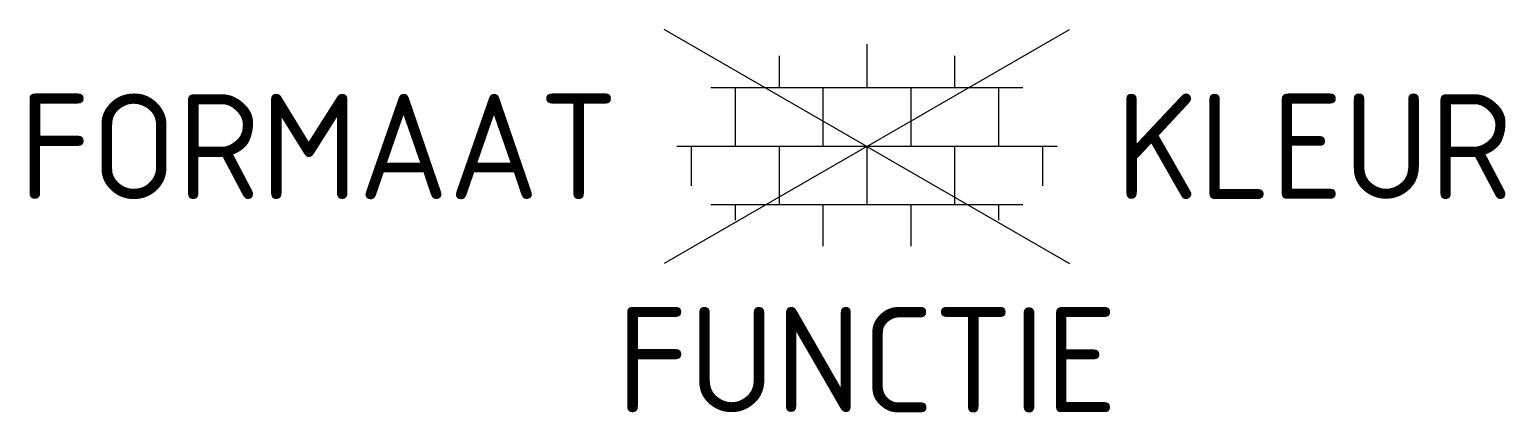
# Model space of a CAD drawing. Extents: x -14.3 to 10.9, y -4.5 to 2.
import ezdxf
from ezdxf.enums import TextEntityAlignment as Align

# ---------------------------------------------------------------- set-up
doc = ezdxf.new("R2010")
doc.units = 0
doc.styles.add('NLCS-ISO', font='NLCS-ISO.ttf')

msp = doc.modelspace()

# ---------------------------------------------------------------- linework, layer by layer
for p, q in [((0, 0), (-3.464, 2)), ((0, 0), (3.464, 2)), ((-1.5, 1.552), (-1.5, 1)), ((0, 1.75), (0, 1)), ((1.5, 1.552), (1.5, 1)), ((2.667, 1), (-2.667, 1)), ((-2.25, 1), (-2.25, 0)), ((-0.75, 1), (-0.75, 0)), ((0.75, 1), (0.75, 0)), ((2.25, 1), (2.25, 0)), ((0, 0), (-3.464, -2)), ((0, 0), (0, -1)), ((0, 0), (3.464, -2)), ((3.25, 0), (-3.25, 0)), ((-3, 0), (-3, -0.673)), ((-1.5, 0), (-1.5, -1)), ((1.5, 0), (1.5, -1)), ((3, 0), (3, -0.673)), ((2.667, -1), (-2.667, -1)), ((-2.25, -1), (-2.25, -1.263)), ((-0.75, -1), (-0.75, -1.703)), ((0.75, -1), (0.75, -1.703)), ((2.25, -1), (2.25, -1.263))]:
    msp.add_line(p, q)

# ---------------------------------------------------------------- texts
at = {"style": 'NLCS-ISO'}
msp.add_attdef('FORMAAT', text='20x30', height=1.8, dxfattribs=at).set_placement((-4.25, 0), align=Align.MIDDLE_RIGHT)
msp.add_attdef('KLEUR', text='G', height=1.8, dxfattribs=at).set_placement((4.25, 0), align=Align.MIDDLE_LEFT)
at = {"style": 'NLCS-ISO', "flags": 1}
msp.add_attdef('FUNCTIE', text='', height=1.8, dxfattribs=at).set_placement((0, -2.75), align=Align.TOP_CENTER)

doc.saveas('drawing.dxf')
